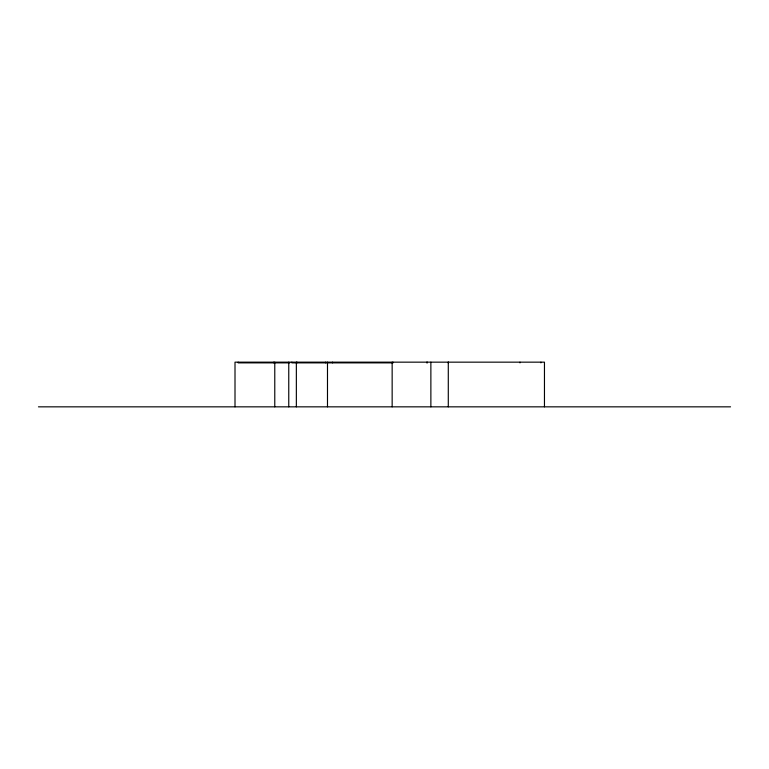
<?xml version="1.0" encoding="UTF-8"?>
<svg xmlns="http://www.w3.org/2000/svg" width="769" height="769" viewBox="0 0 769 769"><rect width="100%" height="100%" fill="white"/><g stroke="black" fill="none" stroke-linecap="round" stroke-linejoin="round"><path stroke-width="1.15" d="M289.798 362.872L238.169 362.872L238.169 362.161M38.45 406.839L730.55 406.839M544.462 406.839L544.462 362.161L235.006 362.161L235.006 406.839M540.915 362.161L540.915 362.872M519.979 362.161L519.979 362.872M448.289 362.161L448.289 406.839M448.202 362.161L448.202 362.872M430.871 362.161L430.871 406.839M427.266 362.161L427.266 362.872M426.824 362.161L426.824 362.872M393.017 362.161L393.017 362.872L291.884 362.872L291.884 362.161M392.152 362.161L392.152 406.839M332.612 362.161L332.612 362.872M327.488 362.161L327.488 406.839M325.691 362.161L325.691 362.872M297.007 362.161L297.007 362.872M296.353 362.161L296.353 406.839M288.76 362.161L288.76 406.839M274.773 362.161L274.773 406.839M273.774 362.161L273.774 362.872"/></g></svg>
